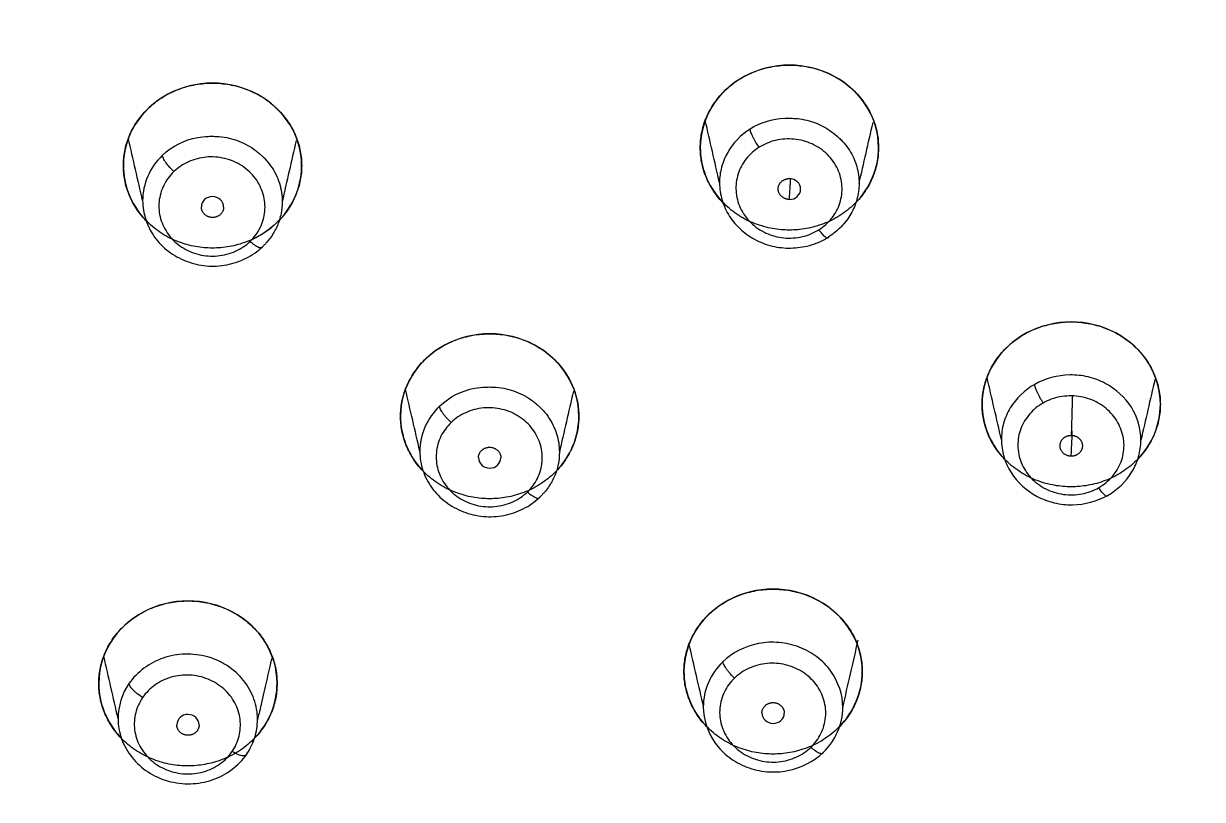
# Model space of a CAD drawing. Header units: millimetres. Extents: x 8883 to 11259, y -10160 to -6800.
# Drawn here: x 9700.75 to 9721.85, y -8358.08 to -8344.2 of the extents above; entities that cross this region are included whole.
import ezdxf

# ---------------------------------------------------------------- set-up
doc = ezdxf.new("R2010")
doc.units = ezdxf.units.MM
doc.layers.add('DIM', color=5, linetype='Continuous', lineweight=13)
doc.styles.add('ARIAL', font='arial.ttf')
doc.dimstyles.get("Standard").update_dxf_attribs({"dimtxt": 15, "dimasz": 15, "dimexe": 0.18, "dimexo": 0.0625, "dimgap": 4, "dimtad": 0, "dimdec": 1, "dimdsep": 46, "dimtxsty": 'ARIAL', "dimcen": 0, "dimclrd": 5, "dimclre": 5, "dimclrt": 5, "dimadec": 0, "dimazin": 0, "dimtfac": 1, "dimtdec": 1, "dimtofl": 0, "dimtmove": 0, "dimatfit": 3, "dimfxl": 1, "dimtolj": 1, "dimtzin": 0, "dimarcsym": 0})

# ---------------------------------------------------------------- blocks, each defined once
blk = doc.blocks.new('*D181')
at = {"layer": 'Defpoints', "color": 0, "transparency": 16777216}
for p in [(9790.112, -8262.466), (9790.112, -8375.129), (9680.114, -8375.98)]:
    blk.add_point(p, dxfattribs=at)
at = {"layer": 'DIM', "color": 5, "lineweight": -2, "transparency": 16777216}
for p, q in [((9680.114, -8375.917), (9680.114, -8262.286)), ((9790.112, -8375.067), (9790.112, -8262.286)), ((9698.114, -8262.466), (9711.106, -8262.466)), ((9772.112, -8262.466), (9759.12, -8262.466))]:
    blk.add_line(p, q, dxfattribs=at)
at = {"layer": 'DIM', "color": 5, "transparency": 16777216}
for points in [[(9698.114, -8259.466), (9698.114, -8265.466), (9680.114, -8262.466)], [(9772.112, -8259.466), (9772.112, -8265.466), (9790.112, -8262.466)]]:
    blk.add_solid(points, dxfattribs=at)
at = {"layer": 'DIM', "color": 5, "transparency": 16777216, "insert": (9735.113, -8262.466), "char_height": 18, "attachment_point": 5, "style": 'ARIAL'}
blk.add_mtext('\\A1;110', dxfattribs=at)
blk = doc.blocks.new('*D185')
at = {"layer": 'Defpoints', "color": 0, "transparency": 16777216}
for p in [(9678.596, -7626.145), (9989.37, -9683.127), (10114.894, -9683.127)]:
    blk.add_point(p, dxfattribs=at)
at = {"layer": 'DIM', "color": 5, "lineweight": -2, "transparency": 16777216}
for p, q in [((9678.658, -7626.145), (10115.074, -7626.145)), ((10114.894, -7644.145), (10114.894, -8614.508)), ((10114.894, -9665.127), (10114.894, -8694.764)), ((9989.433, -9683.127), (10115.074, -9683.127))]:
    blk.add_line(p, q, dxfattribs=at)
at = {"layer": 'DIM', "color": 5, "transparency": 16777216}
for points in [[(10111.894, -7644.145), (10117.894, -7644.145), (10114.894, -7626.145)], [(10111.894, -9665.127), (10117.894, -9665.127), (10114.894, -9683.127)]]:
    blk.add_solid(points, dxfattribs=at)
at = {"layer": 'DIM', "color": 5, "transparency": 16777216, "insert": (10114.894, -8654.636), "char_height": 18, "attachment_point": 5, "rotation": 90, "style": 'ARIAL'}
blk.add_mtext('\\A1;(2280)', dxfattribs=at)

msp = doc.modelspace()

# ---------------------------------------------------------------- linework, layer by layer
at = {"linetype": 'Continuous', "lineweight": 18}
for centre, major_axis, ratio, start_param, end_param in [((9714.457, -8346.42), (1.595, 0), 0.924527, 0, 3.141593), ((9704.134, -8346.742), (1.595, 0), 0.924527, 0, 3.141593), ((9714.457, -8346.42), (1.595, 0), 0.924527, 3.141593, 3.836425), ((9714.457, -8346.42), (1.595, 0), 0.924527, 5.546727, 6.283185), ((9704.134, -8346.742), (1.595, 0), 0.924527, 3.141593, 3.843346), ((9704.134, -8346.742), (1.595, 0), 0.924527, 5.156286, 6.283185), ((9714.457, -8347.161), (-0.2, 0.01), 0.933825, 1.616601, 4.757234), ((9704.134, -8347.483), (-0.199, 0.015), 0.933545, 3.208783, 6.350371), ((9719.5, -8351.012), (1.595, 0), 0.924527, 0, 3.141593), ((9709.094, -8351.225), (1.595, 0), 0.924527, 0, 3.141593), ((9719.5, -8351.012), (1.595, 0), 0.924527, 3.141593, 3.835247), ((9719.5, -8351.012), (1.595, 0), 0.924527, 5.547709, 6.283185), ((9709.094, -8351.225), (1.595, 0), 0.924527, 3.141593, 3.843444), ((9709.094, -8351.225), (1.595, 0), 0.924527, 5.555956, 6.283185), ((9709.094, -8351.966), (-0.2, 0.012), 0.932174, 0.055871, 3.197461), ((9714.165, -8355.79), (1.595, 0), 0.924527, 0, 3.141593), ((9703.695, -8356.002), (1.595, 0), 0.924527, 0, 3.141593), ((9714.165, -8355.79), (1.595, 0), 0.924527, 3.141593, 3.843837), ((9714.165, -8355.79), (1.595, 0), 0.924527, 5.545598, 6.283185), ((9703.695, -8356.002), (1.595, 0), 0.924527, 3.141593, 3.848598), ((9703.695, -8356.002), (1.595, 0), 0.924527, 5.563221, 6.283185), ((9703.695, -8356.743), (-0.199, 0.014), 0.930494, 3.208276, 6.349862), ((9714.165, -8356.531), (-0.2, 0.01), 0.930744, 0.044526, 3.186118)]:
    msp.add_ellipse(centre, major_axis=major_axis, ratio=ratio, start_param=start_param, end_param=end_param, dxfattribs=at)
for points, weights, knots in [([(9712.862, -8346.42), (9712.862, -8344.945), (9714.457, -8344.945), (9716.052, -8344.945), (9716.052, -8346.42)], [1, 0.707107304825, 1, 0.707107304825, 1], [0, 0, 0, 0.5, 0.5, 1, 1, 1]), ([(9702.539, -8346.742), (9702.539, -8345.267), (9704.134, -8345.267), (9705.73, -8345.267), (9705.73, -8346.742)], [1, 0.707106781187, 1, 0.707106781187, 1], [0, 0, 0, 0.5, 0.5, 1, 1, 1]), ([(9716.052, -8346.42), (9716.052, -8347.895), (9714.457, -8347.895), (9712.862, -8347.895), (9712.862, -8346.42)], [1, 0.707106955733, 1, 0.707106781187, 1], [0, 0, 0, 0.5, 0.5, 1, 1, 1]), ([(9705.73, -8346.742), (9705.73, -8348.217), (9704.134, -8348.217), (9702.539, -8348.217), (9702.539, -8346.742)], [1, 0.707106781187, 1, 0.707106781187, 1], [0, 0, 0, 0.5, 0.5, 1, 1, 1]), ([(9717.905, -8351.012), (9717.905, -8349.537), (9719.5, -8349.537), (9721.095, -8349.537), (9721.095, -8351.012)], [1, 0.707106955755, 1, 0.707106781187, 1], [0, 0, 0, 0.5, 0.5, 1, 1, 1]), ([(9707.499, -8351.225), (9707.499, -8349.75), (9709.094, -8349.75), (9710.689, -8349.75), (9710.689, -8351.225)], [1, 0.707107304825, 1, 0.707107304825, 1], [0, 0, 0, 0.5, 0.5, 1, 1, 1]), ([(9721.095, -8351.012), (9721.095, -8352.486), (9719.5, -8352.486), (9717.905, -8352.486), (9717.905, -8351.012)], [1, 0.707107304891, 1, 0.707107304891, 1], [0, 0, 0, 0.5, 0.5, 1, 1, 1]), ([(9710.689, -8351.225), (9710.689, -8352.699), (9709.094, -8352.699), (9707.499, -8352.699), (9707.499, -8351.225)], [1, 0.707106955733, 1, 0.707106781187, 1], [0, 0, 0, 0.5, 0.5, 1, 1, 1]), ([(9719.5, -8351.939), (9719.416, -8351.939), (9719.299, -8351.827), (9719.301, -8351.671), (9719.42, -8351.565), (9719.5, -8351.566)], [0.997014216091, 0.922369618368, 0.922369618368, 0.922369618368, 0.922369618368, 0.9938163441], [0, 0, 0, 0.252567, 0.505134, 0.757701, 1, 1, 1]), ([(9719.5, -8351.566), (9719.584, -8351.566), (9719.701, -8351.678), (9719.698, -8351.834), (9719.58, -8351.94), (9719.5, -8351.939)], [0.997014216091, 0.922369618366, 0.922369618366, 0.922369618366, 0.922369618366, 0.993816344105], [0, 0, 0, 0.252567, 0.505134, 0.757701, 1, 1, 1]), ([(9708.894, -8351.964), (9708.894, -8351.887), (9709.011, -8351.778), (9709.177, -8351.78), (9709.294, -8351.89), (9709.294, -8351.967)], [1, 0.923879197652, 0.923879197652, 0.923879197652, 0.92388009061, 1], [0, 0, 0, 0.25, 0.500001, 0.750001, 1, 1, 1]), ([(9712.57, -8355.79), (9712.57, -8354.316), (9714.165, -8354.316), (9715.761, -8354.316), (9715.761, -8355.79)], [1, 0.707106781187, 1, 0.707106781187, 1], [0, 0, 0, 0.5, 0.5, 1, 1, 1]), ([(9702.099, -8356.002), (9702.099, -8354.527), (9703.695, -8354.527), (9705.29, -8354.527), (9705.29, -8356.002)], [1, 0.707106955777, 1, 0.707106781187, 1], [0, 0, 0, 0.5, 0.5, 1, 1, 1]), ([(9715.761, -8355.79), (9715.761, -8357.265), (9714.165, -8357.265), (9712.57, -8357.265), (9712.57, -8355.79)], [1, 0.707106781187, 1, 0.707106781187, 1], [0, 0, 0, 0.5, 0.5, 1, 1, 1]), ([(9705.29, -8356.002), (9705.29, -8357.477), (9703.695, -8357.477), (9702.099, -8357.477), (9702.099, -8356.002)], [1, 0.707107304957, 1, 0.707107304957, 1], [0, 0, 0, 0.5, 0.5, 1, 1, 1]), ([(9713.966, -8356.53), (9713.966, -8356.453), (9714.083, -8356.344), (9714.248, -8356.346), (9714.365, -8356.455), (9714.365, -8356.533)], [0.997072288309, 0.923879496037, 0.923879496037, 0.923879496037, 0.923879496037, 0.997072288309], [0, 0, 0, 0.25, 0.5, 0.75, 1, 1, 1])]:
    msp.add_rational_spline(points, weights, degree=2, knots=knots, dxfattribs=at)
for points in [[(9713.207, -8347.05), (9713.122, -8346.678), (9713.036, -8346.307), (9712.951, -8345.935)], [(9715.704, -8347.063), (9715.787, -8346.7), (9715.87, -8346.336), (9715.954, -8345.973)], [(9714.984, -8347.889), (9715.075, -8347.831), (9715.228, -8347.696), (9715.379, -8347.415), (9715.417, -8347.11), (9715.34, -8346.797), (9715.152, -8346.531), (9714.87, -8346.338), (9714.546, -8346.251), (9714.202, -8346.276), (9714.009, -8346.357), (9713.917, -8346.414)], [(9713.917, -8346.414), (9713.825, -8346.472), (9713.673, -8346.608), (9713.521, -8346.888), (9713.483, -8347.193), (9713.56, -8347.506), (9713.749, -8347.773), (9714.03, -8347.965), (9714.355, -8348.053), (9714.698, -8348.028), (9714.892, -8347.947), (9714.984, -8347.889)], [(9704.806, -8348.098), (9704.883, -8348.024), (9705.003, -8347.863), (9705.09, -8347.56), (9705.061, -8347.253), (9704.918, -8346.961), (9704.676, -8346.734), (9704.359, -8346.597), (9704.023, -8346.572), (9703.692, -8346.66), (9703.521, -8346.776), (9703.443, -8346.849)], [(9703.443, -8346.849), (9703.366, -8346.923), (9703.246, -8347.085), (9703.159, -8347.388), (9703.187, -8347.694), (9703.331, -8347.987), (9703.573, -8348.214), (9703.89, -8348.35), (9704.226, -8348.376), (9704.557, -8348.288), (9704.728, -8348.172), (9704.806, -8348.098)], [(9718.25, -8351.643), (9718.165, -8351.271), (9718.079, -8350.899), (9717.994, -8350.526)], [(9720.997, -8350.565), (9720.914, -8350.927), (9720.83, -8351.29), (9720.747, -8351.653)], [(9719.991, -8352.502), (9720.085, -8352.448), (9720.245, -8352.319), (9720.41, -8352.046), (9720.464, -8351.744), (9720.401, -8351.428), (9720.227, -8351.155), (9719.955, -8350.951), (9719.635, -8350.851), (9719.29, -8350.861), (9719.093, -8350.934), (9718.998, -8350.988)], [(9709.768, -8352.58), (9709.844, -8352.506), (9709.964, -8352.345), (9710.051, -8352.042), (9710.023, -8351.736), (9709.879, -8351.444), (9709.637, -8351.218), (9709.319, -8351.082), (9708.983, -8351.058), (9708.653, -8351.146), (9708.481, -8351.262), (9708.404, -8351.336)], [(9718.998, -8350.988), (9718.904, -8351.041), (9718.745, -8351.17), (9718.58, -8351.443), (9718.526, -8351.746), (9718.588, -8352.061), (9718.763, -8352.335), (9719.035, -8352.539), (9719.355, -8352.639), (9719.699, -8352.629), (9719.897, -8352.556), (9719.991, -8352.502)], [(9708.404, -8351.336), (9708.327, -8351.41), (9708.207, -8351.571), (9708.121, -8351.874), (9708.149, -8352.18), (9708.293, -8352.472), (9708.535, -8352.698), (9708.852, -8352.833), (9709.188, -8352.858), (9709.519, -8352.769), (9709.69, -8352.654), (9709.768, -8352.58)], [(9714.841, -8357.145), (9714.918, -8357.071), (9715.037, -8356.909), (9715.124, -8356.607), (9715.095, -8356.301), (9714.951, -8356.01), (9714.709, -8355.785), (9714.392, -8355.651), (9714.056, -8355.627), (9713.725, -8355.716), (9713.554, -8355.832), (9713.477, -8355.906)], [(9704.485, -8357.22), (9704.544, -8357.134), (9704.627, -8356.953), (9704.646, -8356.641), (9704.553, -8356.346), (9704.349, -8356.086), (9704.064, -8355.91), (9703.725, -8355.835), (9703.391, -8355.873), (9703.087, -8356.021), (9702.944, -8356.167), (9702.884, -8356.253)], [(9713.477, -8355.906), (9713.4, -8355.98), (9713.28, -8356.141), (9713.193, -8356.443), (9713.222, -8356.749), (9713.366, -8357.04), (9713.608, -8357.265), (9713.926, -8357.4), (9714.262, -8357.423), (9714.592, -8357.334), (9714.764, -8357.218), (9714.841, -8357.145)], [(9702.884, -8356.253), (9702.825, -8356.34), (9702.742, -8356.52), (9702.722, -8356.833), (9702.816, -8357.128), (9703.019, -8357.387), (9703.305, -8357.564), (9703.644, -8357.638), (9703.978, -8357.6), (9704.282, -8357.452), (9704.425, -8357.307), (9704.485, -8357.22)], [(9715.061, -8357.237), (9715.283, -8357.025), (9715.412, -8356.729), (9715.412, -8356.433)]]:
    msp.add_open_spline(points, degree=3, dxfattribs=at)
at = {"linetype": 'Continuous', "lineweight": 13}
for points, knots in [([(9713.753, -8346.087), (9713.937, -8345.969), (9714.16, -8345.902), (9714.41, -8345.895), (9714.439, -8345.895), (9714.454, -8345.895), (9714.499, -8345.895), (9714.587, -8345.899), (9714.785, -8345.926), (9715.044, -8346.015), (9715.238, -8346.147), (9715.332, -8346.234), (9715.353, -8346.253), (9715.363, -8346.264), (9715.394, -8346.294), (9715.413, -8346.315), (9715.468, -8346.379), (9715.502, -8346.423), (9715.56, -8346.515), (9715.586, -8346.562), (9715.63, -8346.659), (9715.648, -8346.708), (9715.691, -8346.858), (9715.704, -8346.961), (9715.704, -8347.063)], [0, 0, 0, 0, 0.25, 0.265625, 0.265625, 0.28125, 0.28125, 0.3125, 0.375, 0.5, 0.625, 0.640625, 0.640625, 0.65625, 0.65625, 0.6875, 0.6875, 0.75, 0.75, 0.8125, 0.8125, 0.875, 0.875, 1, 1, 1, 1]), ([(9703.236, -8346.56), (9703.418, -8346.389), (9703.682, -8346.255), (9704.009, -8346.22), (9704.089, -8346.218), (9704.122, -8346.217), (9704.138, -8346.218), (9704.187, -8346.219), (9704.346, -8346.227), (9704.612, -8346.287), (9704.846, -8346.42), (9704.966, -8346.519), (9705.001, -8346.55), (9705.012, -8346.56), (9705.035, -8346.582), (9705.091, -8346.637), (9705.14, -8346.695), (9705.21, -8346.793), (9705.24, -8346.843), (9705.292, -8346.947), (9705.314, -8347.001), (9705.348, -8347.11), (9705.36, -8347.165), (9705.377, -8347.276), (9705.381, -8347.332), (9705.381, -8347.388)], [0, 0, 0, 0, 0.25, 0.3125, 0.328125, 0.328125, 0.34375, 0.34375, 0.375, 0.5, 0.625, 0.65625, 0.65625, 0.671875, 0.671875, 0.6875, 0.75, 0.75, 0.8125, 0.8125, 0.875, 0.875, 0.9375, 0.9375, 1, 1, 1, 1]), ([(9713.754, -8346.089), (9713.586, -8346.194), (9713.379, -8346.412), (9713.268, -8346.678), (9713.231, -8346.816), (9713.222, -8346.862), (9713.21, -8346.956), (9713.207, -8347.003), (9713.208, -8347.05)], [0, 0, 0, 0, 0.5, 0.75, 0.75, 0.875, 0.875, 1, 1, 1, 1]), ([(9713.917, -8346.414), (9713.898, -8346.389), (9713.868, -8346.344), (9713.831, -8346.28), (9713.805, -8346.232), (9713.784, -8346.187), (9713.768, -8346.147), (9713.758, -8346.113), (9713.755, -8346.096), (9713.754, -8346.089)], [0, 0, 0, 0, 0.250065, 0.375098, 0.50013, 0.625163, 0.750195, 0.875228, 1, 1, 1, 1]), ([(9703.236, -8346.56), (9703.125, -8346.666), (9703.036, -8346.794), (9702.916, -8347.071), (9702.884, -8347.22), (9702.884, -8347.369)], [0, 0, 0, 0, 0.5, 0.5, 1, 1, 1, 1]), ([(9715.157, -8348.02), (9715.156, -8348.026), (9715.152, -8348.035), (9715.141, -8348.04), (9715.124, -8348.036), (9715.101, -8348.021), (9715.074, -8347.998), (9715.034, -8347.955), (9715.003, -8347.916), (9714.984, -8347.889)], [0, 0, 0, 0, 0.124801, 0.249829, 0.374858, 0.499886, 0.624915, 0.749943, 1, 1, 1, 1]), ([(9720.746, -8351.653), (9720.746, -8351.447), (9720.687, -8351.241), (9720.465, -8350.886), (9720.3, -8350.738), (9720.012, -8350.585), (9719.909, -8350.546), (9719.695, -8350.495), (9719.585, -8350.484), (9719.254, -8350.49), (9719.034, -8350.547), (9718.846, -8350.654)], [0, 0, 0, 0, 0.25, 0.25, 0.5, 0.5, 0.625, 0.625, 0.75, 0.75, 1, 1, 1, 1]), ([(9708.196, -8351.045), (9708.377, -8350.874), (9708.641, -8350.74), (9708.968, -8350.704), (9709.049, -8350.702), (9709.081, -8350.701), (9709.097, -8350.701), (9709.146, -8350.702), (9709.305, -8350.71), (9709.571, -8350.77), (9709.806, -8350.902), (9709.925, -8351.001), (9709.96, -8351.032), (9709.972, -8351.043), (9709.995, -8351.064), (9710.05, -8351.119), (9710.1, -8351.177), (9710.17, -8351.274), (9710.2, -8351.325), (9710.252, -8351.429), (9710.274, -8351.482), (9710.308, -8351.59), (9710.32, -8351.646), (9710.337, -8351.757), (9710.341, -8351.813), (9710.341, -8351.869)], [0, 0, 0, 0, 0.25, 0.3125, 0.328125, 0.328125, 0.34375, 0.34375, 0.375, 0.5, 0.625, 0.65625, 0.65625, 0.671875, 0.671875, 0.6875, 0.75, 0.75, 0.8125, 0.8125, 0.875, 0.875, 0.9375, 0.9375, 1, 1, 1, 1]), ([(9718.846, -8350.654), (9718.665, -8350.756), (9718.439, -8350.978), (9718.317, -8351.255), (9718.264, -8351.445), (9718.251, -8351.544), (9718.251, -8351.643)], [0, 0, 0, 0, 0.5, 0.75, 0.75, 1, 1, 1, 1]), ([(9718.998, -8350.988), (9718.981, -8350.961), (9718.953, -8350.915), (9718.918, -8350.849), (9718.894, -8350.8), (9718.874, -8350.754), (9718.859, -8350.713), (9718.85, -8350.679), (9718.847, -8350.661), (9718.846, -8350.654)], [0, 0, 0, 0, 0.250068, 0.375102, 0.500136, 0.62517, 0.750204, 0.875238, 1, 1, 1, 1]), ([(9708.404, -8351.336), (9708.38, -8351.314), (9708.342, -8351.276), (9708.294, -8351.22), (9708.262, -8351.178), (9708.235, -8351.137), (9708.214, -8351.1), (9708.201, -8351.069), (9708.197, -8351.052), (9708.196, -8351.045)], [0, 0, 0, 0, 0.250065, 0.375097, 0.50013, 0.625162, 0.750195, 0.875227, 1, 1, 1, 1]), ([(9709.989, -8352.674), (9709.988, -8352.679), (9709.983, -8352.689), (9709.969, -8352.696), (9709.947, -8352.696), (9709.918, -8352.687), (9709.883, -8352.669), (9709.832, -8352.635), (9709.792, -8352.602), (9709.768, -8352.58)], [0, 0, 0, 0, 0.124791, 0.249821, 0.37485, 0.49988, 0.62491, 0.74994, 1, 1, 1, 1]), ([(9720.152, -8352.639), (9720.151, -8352.645), (9720.148, -8352.653), (9720.137, -8352.658), (9720.122, -8352.653), (9720.101, -8352.638), (9720.075, -8352.613), (9720.038, -8352.57), (9720.009, -8352.529), (9719.991, -8352.502)], [0, 0, 0, 0, 0.124779, 0.249811, 0.374842, 0.499874, 0.624905, 0.749937, 1, 1, 1, 1]), ([(9715.412, -8356.433), (9715.413, -8356.204), (9715.336, -8355.975), (9715.164, -8355.735), (9715.126, -8355.69), (9715.043, -8355.604), (9714.998, -8355.565), (9714.855, -8355.456), (9714.639, -8355.338), (9714.396, -8355.282), (9714.212, -8355.265), (9714.151, -8355.264), (9714.028, -8355.27), (9713.722, -8355.308), (9713.438, -8355.45), (9713.267, -8355.614)], [0, 0, 0, 0, 0.25, 0.25, 0.3125, 0.3125, 0.375, 0.375, 0.5, 0.625, 0.625, 0.6875, 0.6875, 0.75, 1, 1, 1, 1]), ([(9704.94, -8356.648), (9704.94, -8356.586), (9704.935, -8356.523), (9704.914, -8356.4), (9704.898, -8356.34), (9704.834, -8356.162), (9704.771, -8356.05), (9704.61, -8355.85), (9704.513, -8355.761), (9704.348, -8355.653), (9704.29, -8355.622), (9704.169, -8355.567), (9704.107, -8355.545), (9703.914, -8355.492), (9703.779, -8355.475), (9703.578, -8355.48), (9703.512, -8355.486), (9703.381, -8355.51), (9703.316, -8355.526), (9703.004, -8355.635), (9702.784, -8355.797), (9702.64, -8356.005)], [0, 0, 0, 0, 0.0625, 0.0625, 0.125, 0.125, 0.25, 0.25, 0.375, 0.375, 0.4375, 0.4375, 0.5, 0.5, 0.625, 0.625, 0.6875, 0.6875, 0.75, 0.75, 1, 1, 1, 1]), ([(9713.477, -8355.906), (9713.453, -8355.884), (9713.414, -8355.846), (9713.366, -8355.79), (9713.333, -8355.747), (9713.306, -8355.706), (9713.286, -8355.669), (9713.272, -8355.638), (9713.268, -8355.621), (9713.267, -8355.614)], [0, 0, 0, 0, 0.250057, 0.375085, 0.500114, 0.625142, 0.75017, 0.875199, 1, 1, 1, 1]), ([(9702.884, -8356.253), (9702.856, -8356.236), (9702.811, -8356.206), (9702.755, -8356.16), (9702.717, -8356.124), (9702.685, -8356.089), (9702.661, -8356.056), (9702.646, -8356.028), (9702.641, -8356.012), (9702.64, -8356.005)], [0, 0, 0, 0, 0.250074, 0.375111, 0.500149, 0.625186, 0.750223, 0.87526, 1, 1, 1, 1]), ([(9704.745, -8357.269), (9704.743, -8357.275), (9704.738, -8357.285), (9704.722, -8357.296), (9704.696, -8357.3), (9704.662, -8357.297), (9704.621, -8357.286), (9704.561, -8357.263), (9704.514, -8357.238), (9704.485, -8357.22)], [0, 0, 0, 0, 0.124746, 0.249782, 0.374818, 0.499855, 0.624891, 0.749927, 1, 1, 1, 1]), ([(9715.061, -8357.237), (9715.06, -8357.243), (9715.056, -8357.252), (9715.042, -8357.26), (9715.02, -8357.259), (9714.991, -8357.25), (9714.956, -8357.233), (9714.905, -8357.199), (9714.865, -8357.167), (9714.841, -8357.145)], [0, 0, 0, 0, 0.124811, 0.249838, 0.374865, 0.499892, 0.624919, 0.749946, 1, 1, 1, 1])]:
    msp.add_open_spline(points, degree=3, knots=knots, dxfattribs=at)
for points, degree in [([(9702.884, -8347.369), (9702.799, -8346.998), (9702.714, -8346.628), (9702.629, -8346.257)], 3), ([(9705.631, -8346.295), (9705.548, -8346.659), (9705.464, -8347.024), (9705.381, -8347.388)], 3), ([(9714.457, -8347.348), (9714.48, -8346.979)], 1), ([(9707.844, -8351.853), (9707.759, -8351.482), (9707.673, -8351.111), (9707.588, -8350.739)], 3), ([(9710.591, -8350.778), (9710.508, -8351.142), (9710.424, -8351.505), (9710.341, -8351.869)], 3), ([(9719.52, -8350.869), (9719.5, -8351.566)], 1), ([(9708.196, -8351.045), (9707.973, -8351.258), (9707.844, -8351.555), (9707.844, -8351.853)], 3), ([(9719.5, -8351.939), (9719.521, -8351.495)], 1), ([(9712.66, -8355.305), (9712.745, -8355.677), (9712.83, -8356.049), (9712.916, -8356.421)], 3), ([(9715.412, -8356.433), (9715.505, -8356.031), (9715.597, -8355.629), (9715.689, -8355.227)], 3), ([(9702.444, -8356.629), (9702.359, -8356.258), (9702.274, -8355.887), (9702.189, -8355.517)], 3), ([(9713.267, -8355.614), (9713.045, -8355.826), (9712.916, -8356.123), (9712.916, -8356.421)], 3), ([(9702.64, -8356.005), (9702.513, -8356.189), (9702.446, -8356.409), (9702.445, -8356.629)], 3)]:
    msp.add_open_spline(points, degree=degree, dxfattribs=at)
at = {"linetype": 'Continuous', "lineweight": 18}
for points, knots in [([(9703.443, -8346.849), (9703.419, -8346.828), (9703.369, -8346.777), (9703.311, -8346.705), (9703.275, -8346.651), (9703.248, -8346.602), (9703.239, -8346.574), (9703.236, -8346.56)], [0, 0, 0, 0, 0.250086, 0.500173, 0.625216, 0.750259, 1, 1, 1, 1]), ([(9713.208, -8347.05), (9713.208, -8347.155), (9713.224, -8347.26), (9713.284, -8347.463), (9713.329, -8347.56), (9713.416, -8347.696), (9713.448, -8347.739), (9713.519, -8347.82), (9713.557, -8347.859), (9713.68, -8347.967), (9713.773, -8348.029), (9713.972, -8348.129), (9714.078, -8348.167), (9714.298, -8348.213), (9714.411, -8348.221), (9714.636, -8348.21), (9714.748, -8348.191), (9714.962, -8348.125), (9715.064, -8348.079), (9715.157, -8348.02)], [0, 0, 0, 0, 0.125, 0.125, 0.25, 0.25, 0.3125, 0.3125, 0.375, 0.375, 0.5, 0.5, 0.625, 0.625, 0.75, 0.75, 0.875, 0.875, 1, 1, 1, 1]), ([(9715.704, -8347.063), (9715.703, -8347.157), (9715.691, -8347.251), (9715.642, -8347.433), (9715.606, -8347.522), (9715.511, -8347.688), (9715.452, -8347.765), (9715.317, -8347.905), (9715.24, -8347.968), (9715.157, -8348.02)], [0, 0, 0, 0, 0.25, 0.25, 0.5, 0.5, 0.75, 0.75, 1, 1, 1, 1]), ([(9702.884, -8347.369), (9702.884, -8347.484), (9702.903, -8347.598), (9702.976, -8347.818), (9703.03, -8347.924), (9703.133, -8348.067), (9703.171, -8348.113), (9703.254, -8348.198), (9703.299, -8348.238), (9703.442, -8348.347), (9703.55, -8348.406), (9703.779, -8348.494), (9703.9, -8348.523), (9704.083, -8348.54), (9704.145, -8348.541), (9704.268, -8348.535), (9704.329, -8348.528), (9704.51, -8348.493), (9704.627, -8348.453), (9704.843, -8348.344), (9704.942, -8348.275), (9705.028, -8348.193)], [0, 0, 0, 0, 0.125, 0.125, 0.25, 0.25, 0.3125, 0.3125, 0.375, 0.375, 0.5, 0.5, 0.625, 0.625, 0.6875, 0.6875, 0.75, 0.75, 0.875, 0.875, 1, 1, 1, 1]), ([(9705.381, -8347.388), (9705.381, -8347.46), (9705.374, -8347.533), (9705.346, -8347.676), (9705.324, -8347.746), (9705.265, -8347.883), (9705.228, -8347.95), (9705.161, -8348.045), (9705.137, -8348.076), (9705.098, -8348.121), (9705.085, -8348.136), (9705.057, -8348.165), (9705.043, -8348.179), (9705.028, -8348.193)], [0, 0, 0, 0, 0.25, 0.25, 0.5, 0.5, 0.75, 0.75, 0.875, 0.875, 0.9375, 0.9375, 1, 1, 1, 1]), ([(9705.028, -8348.193), (9705.026, -8348.205), (9705.016, -8348.216), (9704.986, -8348.215), (9704.947, -8348.203), (9704.884, -8348.165), (9704.831, -8348.121), (9704.806, -8348.098)], [0, 0, 0, 0, 0.249767, 0.374806, 0.499845, 0.749922, 1, 1, 1, 1]), ([(9718.251, -8351.643), (9718.253, -8351.848), (9718.311, -8352.054), (9718.534, -8352.408), (9718.698, -8352.556), (9718.987, -8352.708), (9719.09, -8352.747), (9719.303, -8352.798), (9719.414, -8352.809), (9719.744, -8352.803), (9719.964, -8352.746), (9720.152, -8352.639)], [0, 0, 0, 0, 0.25, 0.25, 0.5, 0.5, 0.625, 0.625, 0.75, 0.75, 1, 1, 1, 1]), ([(9720.152, -8352.639), (9720.332, -8352.537), (9720.558, -8352.316), (9720.679, -8352.04), (9720.733, -8351.85), (9720.746, -8351.752), (9720.746, -8351.653)], [0, 0, 0, 0, 0.5, 0.75, 0.75, 1, 1, 1, 1]), ([(9707.844, -8351.853), (9707.844, -8351.968), (9707.863, -8352.082), (9707.936, -8352.302), (9707.99, -8352.407), (9708.093, -8352.551), (9708.131, -8352.596), (9708.214, -8352.681), (9708.259, -8352.721), (9708.402, -8352.829), (9708.51, -8352.889), (9708.739, -8352.976), (9708.86, -8353.005), (9709.044, -8353.021), (9709.106, -8353.023), (9709.229, -8353.016), (9709.29, -8353.009), (9709.47, -8352.974), (9709.587, -8352.934), (9709.804, -8352.825), (9709.903, -8352.755), (9709.989, -8352.674)], [0, 0, 0, 0, 0.125, 0.125, 0.25, 0.25, 0.3125, 0.3125, 0.375, 0.375, 0.5, 0.5, 0.625, 0.625, 0.6875, 0.6875, 0.75, 0.75, 0.875, 0.875, 1, 1, 1, 1]), ([(9710.341, -8351.869), (9710.341, -8351.941), (9710.334, -8352.013), (9710.306, -8352.156), (9710.284, -8352.227), (9710.225, -8352.364), (9710.188, -8352.43), (9710.122, -8352.525), (9710.097, -8352.556), (9710.059, -8352.601), (9710.045, -8352.616), (9710.018, -8352.645), (9710.003, -8352.66), (9709.989, -8352.674)], [0, 0, 0, 0, 0.25, 0.25, 0.5, 0.5, 0.75, 0.75, 0.875, 0.875, 0.9375, 0.9375, 1, 1, 1, 1]), ([(9705.192, -8355.555), (9705.186, -8355.581), (9705.166, -8355.668), (9705.131, -8355.819), (9705.087, -8356.012), (9705.04, -8356.215), (9704.991, -8356.428), (9704.958, -8356.574), (9704.941, -8356.648)], [0, 0, 0, 0, 0.070683, 0.238662, 0.415582, 0.601446, 0.796252, 1, 1, 1, 1]), ([(9712.916, -8356.421), (9712.916, -8356.649), (9712.993, -8356.878), (9713.165, -8357.117), (9713.203, -8357.162), (9713.286, -8357.247), (9713.33, -8357.287), (9713.474, -8357.395), (9713.69, -8357.513), (9713.932, -8357.569), (9714.116, -8357.586), (9714.178, -8357.587), (9714.301, -8357.581), (9714.606, -8357.542), (9714.89, -8357.401), (9715.061, -8357.237)], [0, 0, 0, 0, 0.25, 0.25, 0.3125, 0.3125, 0.375, 0.375, 0.5, 0.625, 0.625, 0.6875, 0.6875, 0.75, 1, 1, 1, 1]), ([(9702.445, -8356.629), (9702.445, -8356.691), (9702.45, -8356.753), (9702.471, -8356.876), (9702.487, -8356.937), (9702.551, -8357.113), (9702.615, -8357.225), (9702.775, -8357.426), (9702.872, -8357.514), (9703.092, -8357.657), (9703.214, -8357.712), (9703.471, -8357.783), (9703.606, -8357.8), (9703.806, -8357.795), (9703.873, -8357.788), (9704.004, -8357.765), (9704.068, -8357.748), (9704.256, -8357.683), (9704.374, -8357.621), (9704.582, -8357.466), (9704.673, -8357.373), (9704.745, -8357.269)], [0, 0, 0, 0, 0.0625, 0.0625, 0.125, 0.125, 0.25, 0.25, 0.375, 0.375, 0.5, 0.5, 0.625, 0.625, 0.6875, 0.6875, 0.75, 0.75, 0.875, 0.875, 1, 1, 1, 1]), ([(9704.745, -8357.269), (9704.808, -8357.178), (9704.857, -8357.077), (9704.922, -8356.867), (9704.939, -8356.757), (9704.94, -8356.648)], [0, 0, 0, 0, 0.5, 0.5, 1, 1, 1, 1])]:
    msp.add_open_spline(points, degree=3, knots=knots, dxfattribs=at)
for points, weights in [([(9714.457, -8347.348), (9714.374, -8347.347), (9714.257, -8347.237), (9714.257, -8347.082), (9714.374, -8346.974), (9714.457, -8346.974)], [1, 0.923879526112, 0.923879526112, 0.923879526112, 0.923879526112, 1]), ([(9704.334, -8347.485), (9704.334, -8347.562), (9704.217, -8347.67), (9704.051, -8347.669), (9703.934, -8347.558), (9703.935, -8347.481)], [1, 0.923879416282, 0.923879416282, 0.923879416282, 0.923879416282, 1]), ([(9703.894, -8356.745), (9703.894, -8356.822), (9703.777, -8356.93), (9703.612, -8356.928), (9703.495, -8356.818), (9703.495, -8356.741)], [1, 0.923879376334, 0.923879376334, 0.923879376334, 0.923879376334, 1])]:
    msp.add_rational_spline(points, weights, degree=2, dxfattribs=at)

# ---------------------------------------------------------------- dimensions: what is measured, and where the dimension line sits
at = {"layer": 'DIM', "color": 3}
dim = msp.add_linear_dim(base=(10114.894, -9683.127), p1=(9678.596, -7626.145), p2=(9989.37, -9683.127), angle=90, text='(2280)', dimstyle='Standard', override={"dimtxt": 18, "dimasz": 18, "dimgap": 5}, dxfattribs=at)
dim.commit()
dim.dimension.update_dxf_attribs({"geometry": '*D185', "text_midpoint": (10114.894, -8654.636)})
dim = msp.add_linear_dim(base=(9790.112, -8262.466), p1=(9680.114, -8375.98), p2=(9790.112, -8375.129), dimstyle='Standard', override={"dimtxt": 18, "dimasz": 18, "dimgap": 5}, dxfattribs=at)
dim.commit()
dim.dimension.update_dxf_attribs({"geometry": '*D181', "text_midpoint": (9735.113, -8262.466)})

doc.saveas('drawing.dxf')
